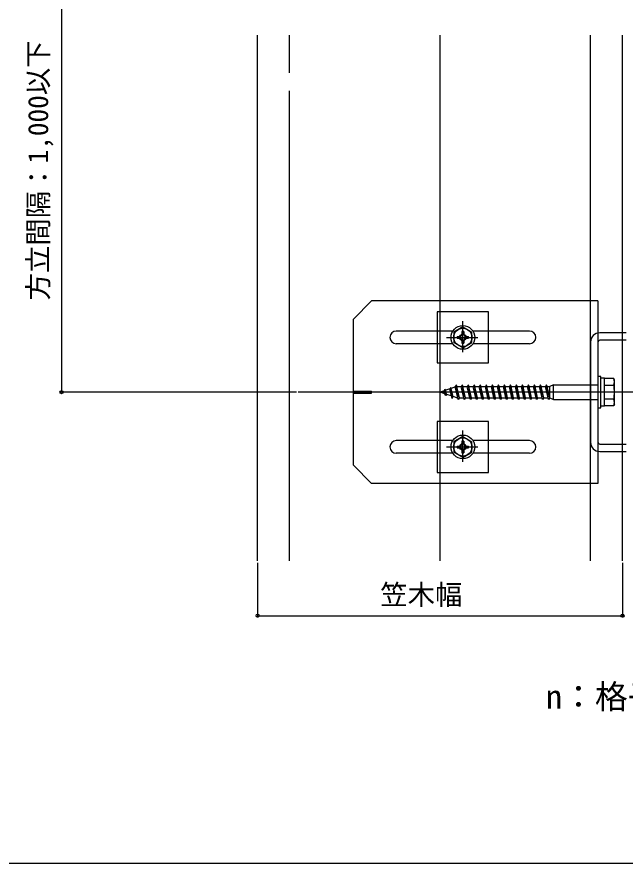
# Model space of a CAD drawing. Units: millimetres, scale not verified. Extents: x -875 to 875, y -1307 to 1299.
# Drawn here: x 216.6 to 550, y -1306.9 to -843.3 of the extents above; entities that cross this region are included whole.
import ezdxf
from ezdxf.enums import TextEntityAlignment as Align

# ---------------------------------------------------------------- set-up
doc = ezdxf.new("R2010")
doc.units = ezdxf.units.MM
doc.header["$LTSCALE"] = 4
for name, color, linetype in [('0-1_USER1', 3, 'Continuous'), ('0-3_YKK_12', 2, 'Continuous'), ('0-4_YKK_13', 4, 'Continuous'), ('0-5_YKK_D', 6, 'Continuous'), ('0-6_YKK_ZWAK', 7, 'Continuous'), ('0-7_YSS_K', 3, 'Continuous')]:
    doc.layers.add(name, color=color, linetype=linetype)
doc.styles.add('ＭＳ ゴシック', font='')
doc.styles.get('ＭＳ ゴシック').set_extended_font_data('MS Gothic')

msp = doc.modelspace()

# ---------------------------------------------------------------- linework, layer by layer
at = {"layer": '0-3_YKK_12'}
for p, q in [((348.6, -1141.4), (348.6, -853.319)), ((448.6, -1141.4), (448.6, -853.319)), ((548.6, -1141.4), (548.6, -853.319)), ((461.1, -1027.041), (461.1, -1009.972)), ((452.193, -1018.9), (469.328, -1018.9)), ((785.459, -1048.9), (370.874, -1048.9)), ((461.1, -1087.041), (461.1, -1069.972)), ((452.193, -1078.9), (469.328, -1078.9))]:
    msp.add_line(p, q, dxfattribs=at)
at = {"layer": '0-4_YKK_13'}
for p, q in [((401.1, -1008.9), (411.1, -998.9)), ((535.1, -998.9), (411.1, -998.9)), ((531.1, -1098.9), (531.1, -998.9)), ((535.1, -998.9), (535.1, -1098.9)), ((401.1, -1088.9), (401.1, -1008.9)), ((461.1, -1013.15), (456.1, -1016.037)), ((461.1, -1013.15), (466.1, -1016.037)), ((455.623, -1015.4), (424.6, -1015.4)), ((456.1, -1016.037), (456.1, -1021.763)), ((457.95, -1018.4), (457.95, -1019.4)), ((457.95, -1018.4), (459.6, -1018.4)), ((457.95, -1019.4), (459.6, -1019.4)), ((461.6, -1015.75), (460.6, -1015.75)), ((460.6, -1015.75), (460.6, -1017.4)), ((461.6, -1015.75), (461.6, -1017.4)), ((462.6, -1018.4), (464.25, -1018.4)), ((462.6, -1019.4), (464.25, -1019.4)), ((464.25, -1019.4), (464.25, -1018.4)), ((466.1, -1021.763), (466.1, -1016.037)), ((497.6, -1015.4), (466.577, -1015.4)), ((550.6, -1016.4), (536.1, -1016.4)), ((455.623, -1022.4), (424.6, -1022.4)), ((461.1, -1024.65), (456.1, -1021.763)), ((460.6, -1020.4), (460.6, -1022.05)), ((460.6, -1022.05), (461.6, -1022.05)), ((461.1, -1024.65), (466.1, -1021.763)), ((461.6, -1020.4), (461.6, -1022.05)), ((497.6, -1022.4), (466.577, -1022.4)), ((531.1, -1021.4), (531.1, -1076.4)), ((550.6, -1020.4), (536.1, -1020.4)), ((538.7, -1041.2), (536.7, -1041.2)), ((538.7, -1056.6), (538.7, -1041.2)), ((543.767, -1041.4), (538.7, -1041.4)), ((538.7, -1056.4), (538.7, -1041.4)), ((544.2, -1042.15), (543.767, -1041.4)), ((544.2, -1055.65), (544.2, -1042.15)), ((451.275, -1047.519), (450.847, -1048.161)), ((451.683, -1047.873), (451.275, -1047.519)), ((451.716, -1050.79), (451.275, -1047.519)), ((453.912, -1047.105), (451.683, -1047.873)), ((454.417, -1046.348), (453.912, -1047.105)), ((454.776, -1050.992), (453.912, -1047.105)), ((454.748, -1046.817), (454.417, -1046.348)), ((455.224, -1052.336), (454.417, -1046.348)), ((456.978, -1046.05), (454.748, -1046.817)), ((455.751, -1051.328), (454.748, -1046.817)), ((458.3, -1052), (456.922, -1045.8)), ((458.6, -1052.9), (457.522, -1044.9)), ((457.822, -1045.8), (460.222, -1045.8)), ((461.6, -1052), (460.222, -1045.8)), ((461.9, -1052.9), (460.822, -1044.9)), ((461.122, -1045.8), (463.522, -1045.8)), ((464.9, -1052), (463.522, -1045.8)), ((465.2, -1052.9), (464.122, -1044.9)), ((464.422, -1045.8), (466.822, -1045.8)), ((468.2, -1052), (466.822, -1045.8)), ((468.5, -1052.9), (467.422, -1044.9)), ((467.722, -1045.8), (470.122, -1045.8)), ((471.5, -1052), (470.122, -1045.8)), ((471.8, -1052.9), (470.722, -1044.9)), ((471.022, -1045.8), (473.422, -1045.8)), ((474.8, -1052), (473.422, -1045.8)), ((475.1, -1052.9), (474.022, -1044.9)), ((474.322, -1045.8), (476.722, -1045.8)), ((478.1, -1052), (476.722, -1045.8)), ((478.4, -1052.9), (477.322, -1044.9)), ((477.622, -1045.8), (480.022, -1045.8)), ((481.4, -1052), (480.022, -1045.8)), ((481.7, -1052.9), (480.622, -1044.9)), ((480.922, -1045.8), (483.322, -1045.8)), ((484.7, -1052), (483.322, -1045.8)), ((485, -1052.9), (483.922, -1044.9)), ((484.222, -1045.8), (486.622, -1045.8)), ((488, -1052), (486.622, -1045.8)), ((488.3, -1052.9), (487.222, -1044.9)), ((487.522, -1045.8), (489.902, -1045.8)), ((490.502, -1044.9), (489.902, -1045.8)), ((491.28, -1052), (489.902, -1045.8)), ((491.58, -1052.9), (490.502, -1044.9)), ((490.522, -1044.9), (490.502, -1044.9)), ((490.822, -1045.8), (493.222, -1045.8)), ((494.6, -1052), (493.222, -1045.8)), ((494.9, -1052.9), (493.822, -1044.9)), ((494.122, -1045.8), (496.522, -1045.8)), ((497.9, -1052), (496.522, -1045.8)), ((498.2, -1052.9), (497.122, -1044.9)), ((497.422, -1045.8), (499.822, -1045.8)), ((501.2, -1052), (499.822, -1045.8)), ((501.5, -1052.9), (500.422, -1044.9)), ((500.722, -1045.8), (503.122, -1045.8)), ((504.5, -1052), (503.122, -1045.8)), ((504.8, -1052.9), (503.722, -1044.9)), ((504.022, -1045.8), (506.422, -1045.8)), ((507.8, -1052), (506.422, -1045.8)), ((508.1, -1052.9), (507.022, -1044.9)), ((507.322, -1045.8), (508.7, -1045.8)), ((510.7, -1044.9), (508.7, -1045.8)), ((508.7, -1052), (508.7, -1045.8)), ((510.7, -1052.9), (510.7, -1044.9)), ((510.7, -1044.9), (535.1, -1044.9)), ((538.7, -1045.142), (543.767, -1045.142)), ((401.1, -1048.4), (411.1, -1048.4)), ((401.1, -1049.4), (411.1, -1049.4)), ((411.1, -1049.4), (411.1, -1048.4)), ((450.847, -1048.161), (448.7, -1048.9)), ((451.203, -1049.762), (448.7, -1048.9)), ((451.203, -1049.762), (450.847, -1048.161)), ((451.716, -1050.79), (451.203, -1049.762)), ((452.177, -1050.097), (451.683, -1047.873)), ((452.177, -1050.097), (451.716, -1050.79)), ((454.776, -1050.992), (452.177, -1050.097)), ((455.224, -1052.336), (454.776, -1050.992)), ((455.224, -1052.336), (455.751, -1051.328)), ((457.703, -1052), (455.751, -1051.328)), ((457.703, -1052), (458.3, -1052)), ((459.2, -1052), (461.6, -1052)), ((462.5, -1052), (464.9, -1052)), ((465.8, -1052), (468.2, -1052)), ((469.1, -1052), (471.5, -1052)), ((472.4, -1052), (474.8, -1052)), ((475.7, -1052), (478.1, -1052)), ((479, -1052), (481.4, -1052)), ((482.3, -1052), (484.7, -1052)), ((485.6, -1052), (488, -1052)), ((488.9, -1052), (491.28, -1052)), ((491.58, -1052.9), (491.28, -1052)), ((492.2, -1052), (491.6, -1052.9)), ((492.2, -1052), (494.6, -1052)), ((495.5, -1052), (497.9, -1052)), ((498.8, -1052), (501.2, -1052)), ((502.1, -1052), (504.5, -1052)), ((505.4, -1052), (507.8, -1052)), ((508.7, -1052), (510.7, -1052.9)), ((491.6, -1052.9), (491.58, -1052.9)), ((510.7, -1052.9), (535.1, -1052.9)), ((538.7, -1056.6), (536.7, -1056.6)), ((543.767, -1052.658), (538.7, -1052.658)), ((543.767, -1056.4), (538.7, -1056.4)), ((544.2, -1055.65), (543.767, -1056.4)), ((455.623, -1075.4), (424.6, -1075.4)), ((461.1, -1073.15), (456.1, -1076.037)), ((461.1, -1073.15), (466.1, -1076.037)), ((497.6, -1075.4), (466.577, -1075.4)), ((456.1, -1076.037), (456.1, -1081.763)), ((457.95, -1078.4), (457.95, -1079.4)), ((457.95, -1078.4), (459.6, -1078.4)), ((457.95, -1079.4), (459.6, -1079.4)), ((461.6, -1075.75), (460.6, -1075.75)), ((460.6, -1075.75), (460.6, -1077.4)), ((461.6, -1075.75), (461.6, -1077.4)), ((462.6, -1078.4), (464.25, -1078.4)), ((462.6, -1079.4), (464.25, -1079.4)), ((464.25, -1079.4), (464.25, -1078.4)), ((466.1, -1081.763), (466.1, -1076.037)), ((536.1, -1077.4), (550.6, -1077.4)), ((455.623, -1082.4), (424.6, -1082.4)), ((461.1, -1084.65), (456.1, -1081.763)), ((460.6, -1080.4), (460.6, -1082.05)), ((460.6, -1082.05), (461.6, -1082.05)), ((461.1, -1084.65), (466.1, -1081.763)), ((461.6, -1080.4), (461.6, -1082.05)), ((497.6, -1082.4), (466.577, -1082.4)), ((536.1, -1081.4), (550.6, -1081.4)), ((401.1, -1088.9), (411.1, -1098.9)), ((535.1, -1098.9), (411.1, -1098.9))]:
    msp.add_line(p, q, dxfattribs=at)
for points in [[(447.1, -1032.9), (475.1, -1032.9), (475.1, -1004.9), (447.1, -1004.9)], [(535.1, -1040.4), (535.1, -1057.4), (536.7, -1057.4), (536.7, -1040.4)], [(447.1, -1092.9), (475.1, -1092.9), (475.1, -1064.9), (447.1, -1064.9)]]:
    msp.add_lwpolyline(points, close=True, dxfattribs=at)
for points in [[(459.2, -1052), (457.822, -1045.8), (457.522, -1044.9), (456.922, -1045.8)], [(462.5, -1052), (461.122, -1045.8), (460.822, -1044.9), (460.222, -1045.8)], [(465.8, -1052), (464.422, -1045.8), (464.122, -1044.9), (463.522, -1045.8)], [(469.1, -1052), (467.722, -1045.8), (467.422, -1044.9), (466.822, -1045.8)], [(472.4, -1052), (471.022, -1045.8), (470.722, -1044.9), (470.122, -1045.8)], [(475.7, -1052), (474.322, -1045.8), (474.022, -1044.9), (473.422, -1045.8)], [(479, -1052), (477.622, -1045.8), (477.322, -1044.9), (476.722, -1045.8)], [(482.3, -1052), (480.922, -1045.8), (480.622, -1044.9), (480.022, -1045.8)], [(485.6, -1052), (484.222, -1045.8), (483.922, -1044.9), (483.322, -1045.8)], [(488.9, -1052), (487.522, -1045.8), (487.222, -1044.9), (486.622, -1045.8)], [(492.2, -1052), (490.822, -1045.8), (490.522, -1044.9)], [(495.5, -1052), (494.122, -1045.8), (493.822, -1044.9), (493.222, -1045.8)], [(498.8, -1052), (497.422, -1045.8), (497.122, -1044.9), (496.522, -1045.8)], [(502.1, -1052), (500.722, -1045.8), (500.422, -1044.9), (499.822, -1045.8)], [(505.4, -1052), (504.022, -1045.8), (503.722, -1044.9), (503.122, -1045.8)], [(508.7, -1052), (507.322, -1045.8), (507.022, -1044.9), (506.422, -1045.8)], [(459.2, -1052), (458.6, -1052.9), (458.3, -1052)], [(462.5, -1052), (461.9, -1052.9), (461.6, -1052)], [(465.8, -1052), (465.2, -1052.9), (464.9, -1052)], [(469.1, -1052), (468.5, -1052.9), (468.2, -1052)], [(472.4, -1052), (471.8, -1052.9), (471.5, -1052)], [(475.7, -1052), (475.1, -1052.9), (474.8, -1052)], [(479, -1052), (478.4, -1052.9), (478.1, -1052)], [(482.3, -1052), (481.7, -1052.9), (481.4, -1052)], [(485.6, -1052), (485, -1052.9), (484.7, -1052)], [(488.9, -1052), (488.3, -1052.9), (488, -1052)], [(495.5, -1052), (494.9, -1052.9), (494.6, -1052)], [(498.8, -1052), (498.2, -1052.9), (497.9, -1052)], [(502.1, -1052), (501.5, -1052.9), (501.2, -1052)], [(505.4, -1052), (504.8, -1052.9), (504.5, -1052)], [(508.7, -1052), (508.1, -1052.9), (507.8, -1052)]]:
    msp.add_lwpolyline(points, dxfattribs=at)
for centre, radius in [((461.1, -1018.9), 6.5), ((461.1, -1018.9), 5), ((461.1, -1018.9), 1.75), ((461.1, -1078.9), 6.5), ((461.1, -1078.9), 5), ((461.1, -1078.9), 1.75)]:
    msp.add_circle(centre, radius, dxfattribs=at)
for centre, radius, start, end in [((424.6, -1018.9), 3.5, 90, 180), ((424.6, -1018.9), 3.5, 180, 270), ((459.6, -1017.4), 1, 270, 0), ((459.6, -1020.4), 1, 0, 90), ((462.6, -1017.4), 1, 180, 270), ((462.6, -1020.4), 1, 90, 180), ((497.6, -1018.9), 3.5, 0, 90), ((497.6, -1018.9), 3.5, 270, 0), ((536.1, -1021.4), 5, 90, 180), ((536.1, -1021.4), 1, 90, 180), ((539.942, -1043.271), 4.258, 333.93616, 26.06384), ((527.673, -1048.9), 16.527, 346.85543, 13.14457), ((539.942, -1054.529), 4.258, 333.93616, 26.06384), ((424.6, -1078.9), 3.5, 90, 180), ((497.6, -1078.9), 3.5, 0, 90), ((424.6, -1078.9), 3.5, 180, 270), ((459.6, -1077.4), 1, 270, 0), ((459.6, -1080.4), 1, 0, 90), ((462.6, -1077.4), 1, 180, 270), ((462.6, -1080.4), 1, 90, 180), ((497.6, -1078.9), 3.5, 270, 0), ((536.1, -1076.4), 5, 180, 270), ((536.1, -1076.4), 1, 180, 270), ((536.1, -1076.4), 1, 180, 270)]:
    msp.add_arc(centre, radius, start, end, dxfattribs=at)
at = {"layer": '0-5_YKK_D'}
for p, q in [((241.1, -758.9), (241.1, -1048.9)), ((369.874, -1048.9), (240.1, -1048.9)), ((348.6, -1142.4), (348.6, -1172.4)), ((548.6, -1142.4), (548.6, -1172.4)), ((348.6, -1171.4), (548.6, -1171.4))]:
    msp.add_line(p, q, dxfattribs=at)
for centre in [(241.1, -1048.9), (348.6, -1171.4), (548.6, -1171.4)]:
    msp.add_circle(centre, 0.85, dxfattribs=at)
at = {"layer": '0-6_YKK_ZWAK'}
msp.add_lwpolyline([(-874.9, -1306.9), (875.1, -1306.9), (875.1, 1243.1)], dxfattribs=at)
at = {"layer": '0-7_YSS_K'}
for p, q in [((366.1, -873.9), (366.1, -853.319)), ((531.1, -998.9), (531.1, -853.319)), ((366.1, -1141.4), (366.1, -883.9)), ((531.1, -1141.4), (531.1, -1098.9))]:
    msp.add_line(p, q, dxfattribs=at)

# ---------------------------------------------------------------- texts
at = {"layer": '0-1_USER1', "style": 'ＭＳ ゴシック'}
msp.add_text('n：格子本数', height=13.2, dxfattribs=at).set_placement((506.492, -1226.258), align=Align.BOTTOM_LEFT)
at = {"layer": '0-5_YKK_D', "style": 'ＭＳ ゴシック'}
msp.add_text('方立間隔：1,000以下', height=11, rotation=90, dxfattribs=at).set_placement((237.055, -998.63), align=Align.BOTTOM_LEFT)
msp.add_text('笠木幅', height=11, dxfattribs=at).set_placement((415.83, -1168.64), align=Align.BOTTOM_LEFT)

doc.saveas('drawing.dxf')
